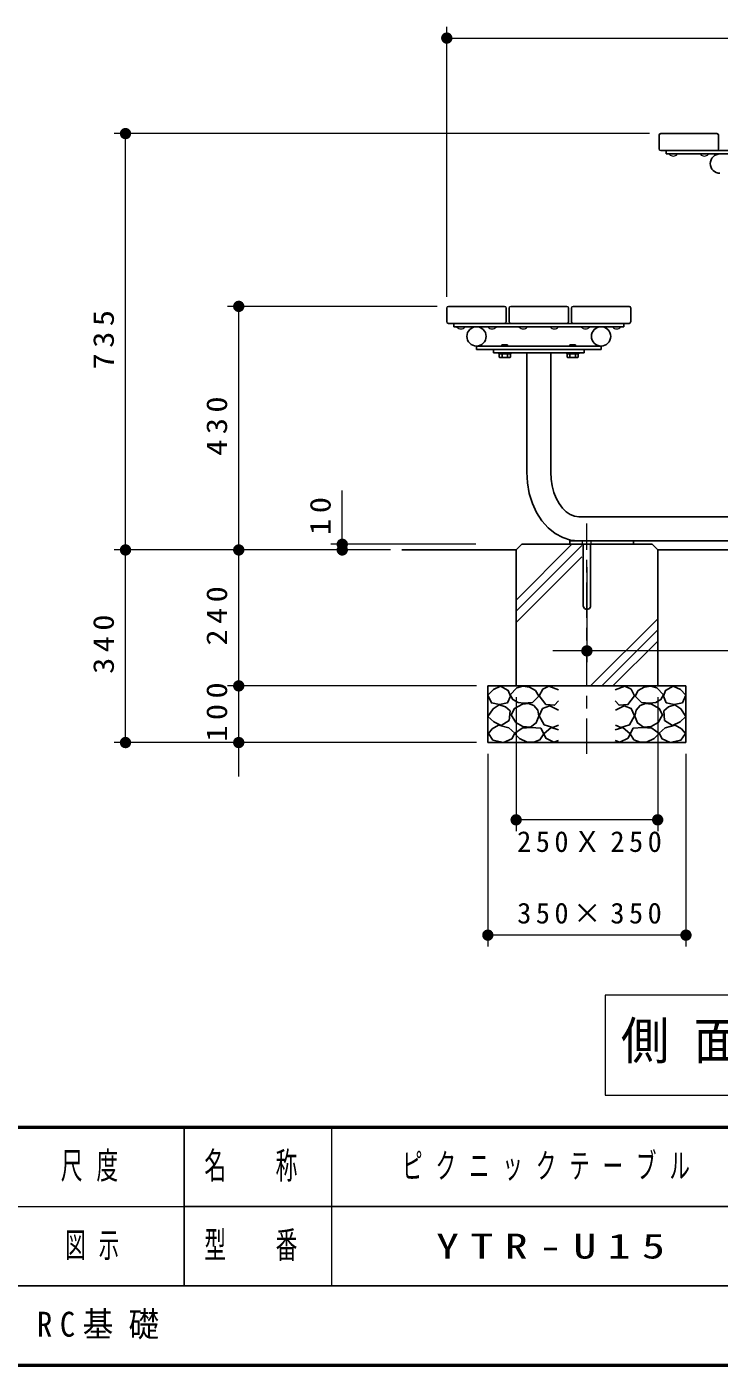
# Model space of a CAD drawing. Units: millimetres on the paper, scale 1:20. Extents: x -365 to 0, y -5 to 257.
# Drawn here: x -196.4 to -135.2, y 0 to 118.1 of the extents above; entities that cross this region are included whole.
import ezdxf

# ---------------------------------------------------------------- set-up
doc = ezdxf.new("R2010")
doc.units = ezdxf.units.MM
doc.linetypes.add('USER1', pattern=[4.5, 2.5, -2])
doc.linetypes.add('USER2', pattern=[6, 3, -1, 1, -1])
doc.layers.add('1_20', color=7, linetype='Continuous', lineweight=25)
doc.layers.add('LY_3', color=7, linetype='Continuous', lineweight=13)
doc.layers.add('LY_4', color=7, linetype='Continuous')
doc.styles.add('ＭＳ ゴシック', font='')
doc.styles.get('ＭＳ ゴシック').set_extended_font_data('MS Gothic')

# ---------------------------------------------------------------- blocks, each defined once
blk = doc.blocks.new('filled_dot')
at = {"color": 0, "linetype": 'Continuous', "lineweight": -2, "const_width": 1.25}
blk.add_lwpolyline([(-0.625, 0, 1), (0.625, 0, 1)], format="xyb", close=True, dxfattribs=at)

msp = doc.modelspace()

# ---------------------------------------------------------------- linework, layer by layer
at = {"layer": '1_20', "lineweight": 13}
for p, q in [((-159.309, 94.312), (-159.309, 118.141)), ((-159.309, 117.141), (-83.559, 117.141)), ((-141.409, 108.712), (-188.684, 108.712)), ((-187.684, 71.962), (-187.684, 108.712)), ((-139.659, 106.887), (-139.659, 106.912)), ((-138.959, 106.912), (-139.659, 106.912)), ((-138.959, 106.887), (-139.659, 106.887)), ((-138.959, 106.887), (-138.959, 106.912)), ((-136.909, 106.887), (-136.909, 106.912)), ((-136.209, 106.912), (-136.909, 106.912)), ((-136.209, 106.887), (-136.909, 106.887)), ((-136.209, 106.887), (-136.209, 106.912)), ((-160.159, 93.462), (-178.684, 93.462)), ((-177.684, 71.962), (-177.684, 93.462)), ((-158.409, 91.637), (-158.409, 91.662)), ((-157.709, 91.662), (-158.409, 91.662)), ((-157.709, 91.637), (-158.409, 91.637)), ((-157.709, 91.637), (-157.709, 91.662)), ((-155.659, 91.637), (-155.659, 91.662)), ((-154.959, 91.662), (-155.659, 91.662)), ((-154.959, 91.637), (-155.659, 91.637)), ((-154.959, 91.637), (-154.959, 91.662)), ((-152.909, 91.637), (-152.909, 91.662)), ((-152.209, 91.662), (-152.909, 91.662)), ((-152.209, 91.637), (-152.909, 91.637)), ((-152.209, 91.637), (-152.209, 91.662)), ((-150.159, 91.637), (-150.159, 91.662)), ((-149.459, 91.662), (-150.159, 91.662)), ((-149.459, 91.637), (-150.159, 91.637)), ((-149.459, 91.637), (-149.459, 91.662)), ((-147.409, 91.637), (-147.409, 91.662)), ((-146.709, 91.662), (-147.409, 91.662)), ((-146.709, 91.637), (-147.409, 91.637)), ((-146.709, 91.637), (-146.709, 91.662)), ((-144.659, 91.637), (-144.659, 91.662)), ((-143.959, 91.662), (-144.659, 91.662)), ((-143.959, 91.637), (-144.659, 91.637)), ((-143.959, 91.637), (-143.959, 91.662)), ((-168.54, 71.962), (-168.54, 77.202)), ((-156.756, 72.462), (-169.54, 72.462)), ((-153.184, 67.537), (-148.259, 72.462)), ((-153.184, 66.547), (-147.384, 72.347)), ((-164.282, 71.962), (-188.684, 71.962)), ((-187.684, 54.962), (-187.684, 71.962)), ((-164.282, 71.962), (-178.684, 71.962)), ((-177.684, 59.962), (-177.684, 71.962)), ((-153.184, 65.557), (-147.384, 71.357)), ((-146.934, 70.452), (-146.934, 62.052)), ((-146.617, 59.962), (-140.684, 65.895)), ((-145.627, 59.962), (-140.684, 64.905)), ((-144.637, 59.962), (-140.684, 63.915)), ((-177.684, 51.962), (-177.684, 62.962)), ((-92.934, 63.052), (-149.934, 63.052)), ((-156.684, 59.962), (-178.684, 59.962)), ((-153.184, 58.962), (-153.184, 47.14)), ((-140.684, 58.962), (-140.684, 47.14)), ((-156.684, 54.962), (-188.684, 54.962)), ((-156.684, 54.962), (-178.684, 54.962)), ((-155.684, 53.962), (-155.684, 36.962)), ((-138.184, 53.962), (-138.184, 36.962)), ((-140.684, 48.14), (-153.184, 48.14)), ((-138.184, 37.962), (-155.684, 37.962)), ((-145.334, 32.651), (-145.334, 23.851)), ((-97.534, 32.651), (-145.334, 32.651)), ((-145.334, 23.851), (-97.534, 23.851))]:
    msp.add_line(p, q, dxfattribs=at)
at = {"layer": '1_20', "color": 70}
for p, q in [((-140.409, 108.712), (-135.459, 108.712)), ((-140.559, 108.562), (-140.559, 107.362)), ((-135.309, 108.562), (-135.309, 107.362)), ((-140.409, 107.212), (-135.459, 107.212)), ((-159.159, 93.462), (-154.209, 93.462)), ((-153.659, 93.462), (-148.709, 93.462)), ((-148.159, 93.462), (-143.209, 93.462)), ((-159.309, 93.312), (-159.309, 92.112)), ((-154.059, 93.312), (-154.059, 92.112)), ((-153.809, 93.312), (-153.809, 92.112)), ((-148.559, 93.312), (-148.559, 92.112)), ((-148.309, 93.312), (-148.309, 92.112)), ((-143.059, 93.312), (-143.059, 92.112)), ((-159.159, 91.962), (-154.209, 91.962)), ((-153.659, 91.962), (-148.709, 91.962)), ((-148.159, 91.962), (-143.209, 91.962))]:
    msp.add_line(p, q, dxfattribs=at)
at = {"layer": '1_20', "color": 4}
for p, q in [((-139.934, 107.212), (-102.934, 107.212)), ((-139.934, 106.912), (-139.934, 107.212)), ((-139.934, 106.912), (-102.934, 106.912)), ((-158.684, 91.662), (-158.684, 91.962)), ((-158.684, 91.962), (-143.684, 91.962)), ((-158.684, 91.662), (-143.684, 91.662)), ((-143.684, 91.662), (-143.684, 91.962)), ((-156.684, 89.962), (-145.684, 89.962)), ((-156.684, 89.962), (-156.684, 89.662)), ((-145.684, 89.962), (-145.684, 89.662)), ((-156.684, 89.662), (-145.684, 89.662))]:
    msp.add_line(p, q, dxfattribs=at)
at = {"layer": '1_20'}
for p, q in [((-153.934, 90.062), (-154.434, 90.062)), ((-154.434, 90.062), (-154.434, 89.962)), ((-153.934, 90.062), (-153.934, 89.962)), ((-147.934, 90.062), (-148.434, 90.062)), ((-148.434, 90.062), (-148.434, 89.962)), ((-147.934, 90.062), (-147.934, 89.962)), ((-154.709, 89.262), (-154.709, 89.362)), ((-153.659, 89.362), (-154.709, 89.362)), ((-153.659, 89.262), (-154.709, 89.262)), ((-154.675, 89.262), (-154.675, 88.987)), ((-154.675, 88.987), (-154.597, 88.942)), ((-154.597, 88.942), (-153.772, 88.942)), ((-154.43, 89.262), (-154.43, 88.987)), ((-153.939, 89.262), (-153.939, 88.987)), ((-153.693, 88.987), (-153.772, 88.942)), ((-153.693, 89.262), (-153.693, 88.987)), ((-153.659, 89.362), (-153.659, 89.262)), ((-148.709, 89.262), (-148.709, 89.362)), ((-147.659, 89.362), (-148.709, 89.362)), ((-147.659, 89.262), (-148.709, 89.262)), ((-148.675, 89.262), (-148.675, 88.987)), ((-148.675, 88.987), (-148.597, 88.942)), ((-148.597, 88.942), (-147.772, 88.942)), ((-148.43, 89.262), (-148.43, 88.987)), ((-147.939, 89.262), (-147.939, 88.987)), ((-147.693, 88.987), (-147.772, 88.942)), ((-147.693, 89.262), (-147.693, 88.987)), ((-147.659, 89.362), (-147.659, 89.262)), ((-152.684, 72.462), (-153.184, 71.962)), ((-152.684, 72.462), (-141.184, 72.462)), ((-147.252, 72.462), (-147.252, 67.029)), ((-146.617, 72.462), (-146.617, 67.029)), ((-141.184, 72.462), (-140.684, 71.962)), ((-163.282, 71.962), (-153.184, 71.962)), ((-153.184, 71.962), (-153.184, 59.962)), ((-140.684, 71.962), (-102.184, 71.962)), ((-140.684, 71.962), (-140.684, 59.962)), ((-155.684, 59.962), (-138.184, 59.962)), ((-155.684, 59.962), (-155.684, 54.962)), ((-138.184, 59.962), (-138.184, 54.962)), ((-155.684, 54.962), (-138.184, 54.962))]:
    msp.add_line(p, q, dxfattribs=at)
at = {"layer": '1_20', "color": 2}
for p, q in [((-155.184, 89.662), (-147.184, 89.662)), ((-155.184, 89.362), (-155.184, 89.662)), ((-155.184, 89.362), (-147.184, 89.362)), ((-152.252, 78.829), (-152.252, 89.362)), ((-150.117, 78.829), (-150.117, 89.362)), ((-147.184, 89.362), (-147.184, 89.662)), ((-147.649, 74.897), (-131.891, 74.897)), ((-148.434, 72.462), (-148.434, 72.762)), ((-148.434, 72.762), (-131.891, 72.762)), ((-148.434, 72.462), (-142.813, 72.462)), ((-142.813, 72.462), (-142.813, 72.762))]:
    msp.add_line(p, q, dxfattribs=at)
at = {"layer": '1_20', "linetype": 'USER2', "lineweight": 13}
for p, q in [((-146.935, 54.093), (-146.935, 74.287)), ((-146.934, 53.977), (-146.934, 72.958))]:
    msp.add_line(p, q, dxfattribs=at)
at = {"layer": '1_20', "color": 2, "linetype": 'USER1', "lineweight": 13}
for p, q in [((-147.309, 72.462), (-147.309, 72.762)), ((-146.559, 72.462), (-146.559, 72.762))]:
    msp.add_line(p, q, dxfattribs=at)
at = {"layer": '1_20', "color": 2}
for points in [[(-152.252, 78.829), (-152.195, 77.88), (-152.026, 76.954), (-151.75, 76.074), (-151.373, 75.263), (-150.904, 74.539), (-150.354, 73.92), (-149.738, 73.423), (-149.071, 73.059), (-148.369, 72.836), (-147.649, 72.762)], [(-150.117, 78.829), (-150.086, 78.214), (-149.996, 77.614), (-149.848, 77.044), (-149.645, 76.518), (-149.394, 76.048), (-149.099, 75.648), (-148.769, 75.325), (-148.411, 75.089), (-148.035, 74.945), (-147.649, 74.897)]]:
    msp.add_lwpolyline(points, dxfattribs=at)
at = {"layer": '1_20'}
for points in [[(-154.562, 59.932), (-155.195, 59.631), (-155.671, 59.155), (-155.37, 58.458), (-154.641, 58.316), (-153.944, 58.474), (-153.69, 59.06), (-153.881, 59.567)], [(-152.591, 59.936), (-153.118, 59.801), (-153.699, 59.166), (-153.469, 58.747), (-153.012, 58.51), (-152.496, 58.436), (-151.753, 58.504), (-151.185, 59.044), (-151.469, 59.544), (-152.002, 59.855)], [(-141.278, 59.936), (-140.751, 59.801), (-140.17, 59.166), (-140.399, 58.747), (-140.857, 58.51), (-141.372, 58.436), (-142.116, 58.504), (-142.683, 59.044), (-142.4, 59.544), (-141.866, 59.855)], [(-139.307, 59.932), (-138.673, 59.631), (-138.198, 59.155), (-138.499, 58.458), (-139.227, 58.316), (-139.925, 58.474), (-140.178, 59.06), (-139.988, 59.567)], [(-154.689, 58.284), (-155.227, 57.936), (-155.671, 57.254), (-155.164, 56.795), (-154.498, 56.478), (-153.801, 56.922), (-153.722, 57.761), (-154.13, 58.124)], [(-153.226, 56.72), (-152.604, 56.375), (-151.928, 56.328), (-151.415, 56.689), (-151.172, 57.287), (-151.283, 57.825), (-151.631, 58.233), (-152.097, 58.398), (-152.631, 58.341), (-153.321, 57.973), (-153.618, 57.395)], [(-140.643, 56.72), (-141.264, 56.375), (-141.94, 56.328), (-142.453, 56.689), (-142.697, 57.287), (-142.585, 57.825), (-142.237, 58.233), (-141.771, 58.398), (-141.237, 58.341), (-140.548, 57.973), (-140.251, 57.395)], [(-139.18, 58.284), (-138.641, 57.936), (-138.198, 57.254), (-138.705, 56.795), (-139.37, 56.478), (-140.067, 56.922), (-140.146, 57.761), (-139.738, 58.124)], [(-154.729, 56.487), (-155.298, 56.168), (-155.636, 55.746), (-155.233, 55.18), (-154.29, 54.977), (-153.574, 55.296), (-153.301, 55.801), (-153.84, 56.256)], [(-151.874, 56.28), (-152.658, 56.24), (-153.32, 55.767), (-152.888, 55.307), (-152.199, 54.996), (-151.634, 54.988), (-151.09, 55.213), (-150.753, 55.74), (-151.009, 56.226)], [(-141.994, 56.28), (-141.21, 56.24), (-140.548, 55.767), (-140.981, 55.307), (-141.67, 54.996), (-142.235, 54.988), (-142.778, 55.213), (-143.116, 55.74), (-142.859, 56.226)], [(-139.139, 56.487), (-138.57, 56.168), (-138.232, 55.746), (-138.636, 55.18), (-139.579, 54.977), (-140.294, 55.296), (-140.567, 55.801), (-140.028, 56.256)]]:
    msp.add_lwpolyline(points, close=True, dxfattribs=at)
for points in [[(-149.434, 59.627), (-150.29, 59.943), (-150.828, 59.674), (-151.145, 59.072), (-150.559, 58.312), (-149.783, 58.248), (-149.434, 58.644)], [(-144.434, 59.627), (-143.579, 59.943), (-143.04, 59.674), (-142.723, 59.072), (-143.309, 58.312), (-144.086, 58.248), (-144.434, 58.644)], [(-149.45, 57.82), (-150.21, 58.217), (-150.844, 57.963), (-151.145, 57.314), (-150.702, 56.537), (-149.941, 56.3), (-149.45, 56.506)], [(-144.418, 57.82), (-143.658, 58.217), (-143.024, 57.963), (-142.723, 57.314), (-143.167, 56.537), (-143.927, 56.3), (-144.418, 56.506)], [(-149.434, 56.094), (-150.1, 56.3), (-150.749, 55.745), (-150.575, 55.349), (-149.846, 54.985), (-149.434, 55.143)], [(-144.434, 56.094), (-143.769, 56.3), (-143.119, 55.745), (-143.294, 55.349), (-144.022, 54.985), (-144.434, 55.143)]]:
    msp.add_lwpolyline(points, dxfattribs=at)
at = {"layer": '1_20', "color": 4}
for centre in [(-156.684, 90.812), (-145.684, 90.812)]:
    msp.add_circle(centre, 0.85, dxfattribs=at)
at = {"layer": '1_20', "color": 70}
for centre, start, end in [((-140.409, 108.562), 90, 180), ((-135.459, 108.562), 0, 90), ((-140.409, 107.362), 180, 270), ((-135.459, 107.362), 270, 0), ((-159.159, 93.312), 90, 180), ((-154.209, 93.312), 0, 90), ((-153.659, 93.312), 90, 180), ((-148.709, 93.312), 0, 90), ((-148.159, 93.312), 90, 180), ((-143.209, 93.312), 0, 90), ((-159.159, 92.112), 180, 270), ((-154.209, 92.112), 270, 0), ((-153.659, 92.112), 180, 270), ((-148.709, 92.112), 270, 0), ((-148.159, 92.112), 180, 270), ((-143.209, 92.112), 270, 0)]:
    msp.add_arc(centre, 0.15, start, end, dxfattribs=at)
at = {"layer": '1_20', "lineweight": 13}
for centre in [(-139.309, 107.189), (-136.559, 107.189), (-158.059, 91.939), (-155.309, 91.939), (-152.559, 91.939), (-149.809, 91.939), (-147.059, 91.939), (-144.309, 91.939)]:
    msp.add_arc(centre, 0.463, 220.86566, 319.13434, dxfattribs=at)
at = {"layer": '1_20'}
for centre, radius, start, end in [((-135.184, 106.062), 0.85, 90, 270), ((-154.552, 89.199), 0.245, 240.00001, 299.99999), ((-154.184, 89.631), 0.689, 249.136, 290.864), ((-153.816, 89.199), 0.245, 240.00001, 299.99999), ((-148.552, 89.199), 0.245, 240.00001, 299.99999), ((-148.184, 89.631), 0.689, 249.136, 290.864), ((-147.816, 89.199), 0.245, 240.00001, 299.99999), ((-146.935, 67.029), 0.318, 179.99998, 0.00001)]:
    msp.add_arc(centre, radius, start, end, dxfattribs=at)
at = {"layer": 'LY_3', "lineweight": 50}
for p, q in [((-365, 21), (0, 21)), ((-365, 0), (0, 0))]:
    msp.add_line(p, q, dxfattribs=at)
at = {"layer": 'LY_3', "color": 211, "lineweight": 25}
for p, q in [((-182.5, 21), (-182.5, 7)), ((-182.5, 14), (-70, 14)), ((-237.5, 7), (0, 7))]:
    msp.add_line(p, q, dxfattribs=at)
at = {"layer": 'LY_3'}
for p, q in [((-169.5, 21), (-169.5, 7)), ((-237.5, 14), (-182.5, 14))]:
    msp.add_line(p, q, dxfattribs=at)

# ---------------------------------------------------------------- block references
at = {"layer": '1_20', "lineweight": 13, "xscale": 0.4, "yscale": 0.4}
for p in [(-159.309, 117.141), (-153.184, 48.14), (-155.684, 37.962)]:
    msp.add_blockref('filled_dot', p, dxfattribs=at)
for p, rotation in [((-187.684, 108.712), 270), ((-177.684, 93.462), 270), ((-187.684, 71.962), 270), ((-187.684, 71.962), 90), ((-177.684, 71.962), 270), ((-177.684, 71.962), 90), ((-168.54, 72.462), 270), ((-168.54, 71.962), 90), ((-146.934, 63.052), 180), ((-177.684, 59.962), 90), ((-177.684, 59.962), 90), ((-187.684, 54.962), 90), ((-177.684, 54.962), 270), ((-140.684, 48.14), 180), ((-138.184, 37.962), 180)]:
    msp.add_blockref('filled_dot', p, dxfattribs=dict(at, rotation=rotation))

# ---------------------------------------------------------------- texts
at = {"layer": '1_20', "char_height": 1.833, "attachment_point": 8, "rotation": 90, "style": 'ＭＳ ゴシック'}
for s, insert in [('\\T1.33;\\W1.15;735', (-188.684, 90.753)), ('\\T1.33;\\W1.15;430', (-178.684, 83.127)), ('\\T1.34;\\W1.15;10', (-169.54, 75.202)), ('\\T1.33;\\W1.15;240', (-178.684, 66.377)), ('\\T1.33;\\W1.15;340', (-188.684, 63.877)), ('\\T1.33;\\W1.15;100', (-178.684, 57.89))]:
    msp.add_mtext(s, dxfattribs=dict(at, insert=insert))
at = {"layer": '1_20', "style": 'ＭＳ ゴシック'}
for s, insert, char_height, attachment_point in [('\\T1.32;250Ｘ250', (-146.509, 47.14), 1.833, 2), ('\\T1.32;350×350', (-146.509, 38.962), 1.833, 8), ('\\T1.5;\\W0.95;側面図\u3000S=1/20', (-143.934, 28.251), 3.299, 4)]:
    msp.add_mtext(s, dxfattribs=dict(at, insert=insert, char_height=char_height, attachment_point=attachment_point))
at = {"layer": 'LY_3', "color": 4, "char_height": 2.346, "attachment_point": 5, "style": 'ＭＳ ゴシック'}
for s, insert in [('\\T1.64;\\W0.6;尺度', (-190.25, 17.5)), ('\\T1.64;\\W0.6;名\u3000称', (-176, 17.5)), ('\\T1.64;\\W0.6;型\u3000番', (-176, 10.5))]:
    msp.add_mtext(s, dxfattribs=dict(at, insert=insert))
at = {"layer": 'LY_4', "char_height": 2.199, "attachment_point": 4, "style": 'ＭＳ ゴシック'}
for s, insert in [('\\T1.64;\\W0.6;ピクニックテーブル', (-163.25, 17.5)), ('\\T1.64;\\W0.6;図示', (-193, 10.5)), ('\\T1.5;\\W1.35;YTR-U15', (-160.25, 10.5)), ('\\T1.5;\\W0.9;RC基礎', (-195.5, 3.5))]:
    msp.add_mtext(s, dxfattribs=dict(at, insert=insert))

doc.saveas('drawing.dxf')
